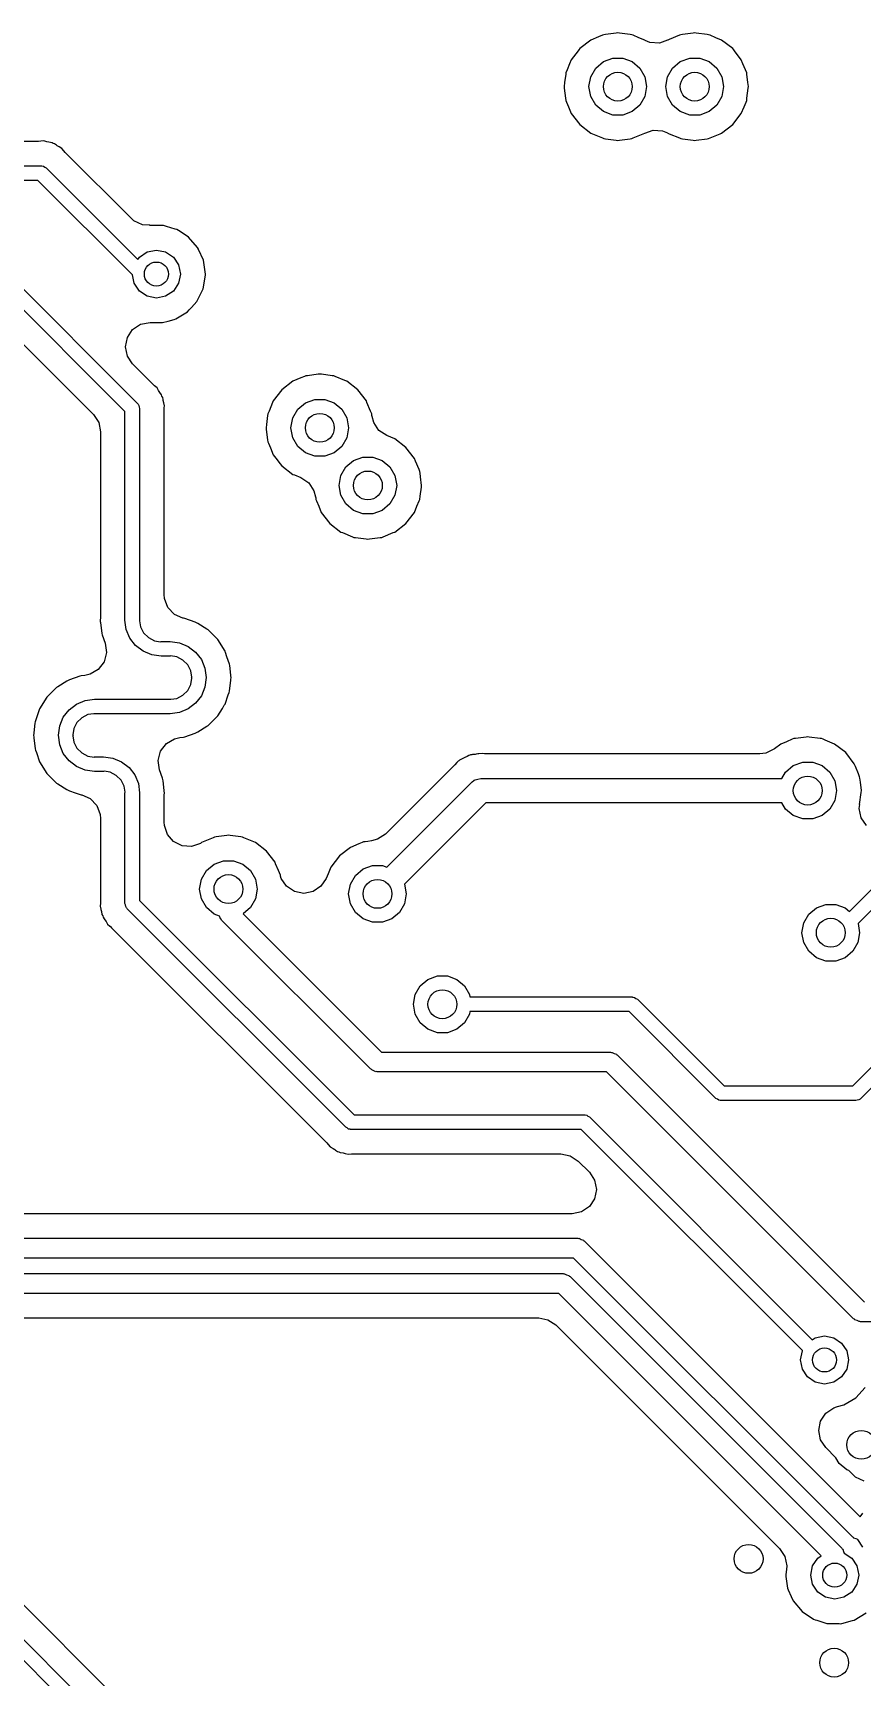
# Model space of a CAD drawing. Extents: x 0.99 to 4.24, y -7.27 to -4.02.
# Drawn here: x 2.835 to 3.175, y -5.266 to -4.592 of the extents above; entities that cross this region are included whole.
import ezdxf

# ---------------------------------------------------------------- set-up
doc = ezdxf.new("R2010")
doc.units = 0
doc.header["$MEASUREMENT"] = 0
doc.layers.add('BLACK', color=7, linetype='CONTINUOUS')

msp = doc.modelspace()

# ---------------------------------------------------------------- linework, layer by layer
at = {"layer": 'BLACK', "linetype": 'CONTINUOUS'}
for p, q in [((3.06694, -4.5938), (3.06379, -4.5951)), ((3.0685, -4.59315), (3.06694, -4.5938)), ((3.0691, -4.5929), (3.0685, -4.59315)), ((3.0685, -4.59315), (3.0685, -4.59315)), ((3.06975, -4.59282), (3.0691, -4.5929)), ((3.07416, -4.59224), (3.06975, -4.59282)), ((3.06975, -4.59282), (3.06975, -4.59282)), ((3.0748, -4.59215), (3.07416, -4.59224)), ((3.07545, -4.59224), (3.0748, -4.59215)), ((3.07986, -4.59282), (3.07545, -4.59224)), ((3.0805, -4.5929), (3.07986, -4.59282)), ((3.07986, -4.59282), (3.07986, -4.59282)), ((3.08111, -4.59315), (3.0805, -4.5929)), ((3.08342, -4.59411), (3.08111, -4.59315)), ((3.08111, -4.59315), (3.08111, -4.59315)), ((3.1, -4.59315), (3.09589, -4.59485)), ((3.1006, -4.5929), (3.1, -4.59315)), ((3.1, -4.59315), (3.1, -4.59315)), ((3.10125, -4.59282), (3.1006, -4.5929)), ((3.10565, -4.59224), (3.10125, -4.59282)), ((3.10125, -4.59282), (3.10125, -4.59282)), ((3.1063, -4.59215), (3.10565, -4.59224)), ((3.10695, -4.59224), (3.1063, -4.59215)), ((3.11135, -4.59282), (3.10695, -4.59224)), ((3.112, -4.5929), (3.11135, -4.59282)), ((3.11135, -4.59282), (3.11135, -4.59282)), ((3.1126, -4.59315), (3.112, -4.5929)), ((3.11492, -4.59411), (3.1126, -4.59315)), ((3.1126, -4.59315), (3.1126, -4.59315)), ((3.05855, -4.59949), (3.05573, -4.60316)), ((3.05884, -4.59912), (3.05855, -4.59949)), ((3.05923, -4.5986), (3.05884, -4.59912)), ((3.06379, -4.5951), (3.05923, -4.5986)), ((3.08581, -4.5951), (3.08342, -4.59411)), ((3.08598, -4.59523), (3.08581, -4.5951)), ((3.08797, -4.59606), (3.08598, -4.59523)), ((3.09185, -4.59631), (3.08797, -4.59606)), ((3.09519, -4.59518), (3.09185, -4.59631)), ((3.09529, -4.5951), (3.09519, -4.59518)), ((3.09589, -4.59485), (3.09529, -4.5951)), ((3.11731, -4.5951), (3.11492, -4.59411)), ((3.12187, -4.5986), (3.11731, -4.5951)), ((3.12227, -4.59912), (3.12187, -4.5986)), ((3.12255, -4.59949), (3.12227, -4.59912)), ((3.12537, -4.60316), (3.12255, -4.59949)), ((3.05403, -4.60727), (3.05353, -4.60847)), ((3.05506, -4.6048), (3.05403, -4.60727)), ((3.05573, -4.60316), (3.05506, -4.6048)), ((3.0637, -4.61013), (3.06576, -4.60658)), ((3.06576, -4.60658), (3.0689, -4.60394)), ((3.0689, -4.60394), (3.07275, -4.60254)), ((3.07275, -4.60254), (3.07685, -4.60254)), ((3.07685, -4.60254), (3.08071, -4.60394)), ((3.08071, -4.60394), (3.08385, -4.60658)), ((3.08385, -4.60658), (3.0859, -4.61013)), ((3.0952, -4.61013), (3.09725, -4.60658)), ((3.09725, -4.60658), (3.10039, -4.60394)), ((3.10039, -4.60394), (3.10425, -4.60254)), ((3.10425, -4.60254), (3.10835, -4.60254)), ((3.10835, -4.60254), (3.1122, -4.60394)), ((3.1122, -4.60394), (3.11535, -4.60658)), ((3.11535, -4.60658), (3.1174, -4.61013)), ((3.12605, -4.6048), (3.12537, -4.60316)), ((3.12707, -4.60727), (3.12605, -4.6048)), ((3.12757, -4.60847), (3.12707, -4.60727)), ((3.05301, -4.61244), (3.05278, -4.61417)), ((3.05345, -4.60912), (3.05301, -4.61244)), ((3.05353, -4.60847), (3.05345, -4.60912)), ((3.05345, -4.60912), (3.05345, -4.60912)), ((3.06299, -4.61417), (3.0637, -4.61013)), ((3.0859, -4.61013), (3.08661, -4.61417)), ((3.09449, -4.61417), (3.0952, -4.61013)), ((3.1174, -4.61013), (3.11811, -4.61417)), ((3.12765, -4.60912), (3.12757, -4.60847)), ((3.12809, -4.61244), (3.12765, -4.60912)), ((3.12765, -4.60912), (3.12765, -4.60912)), ((3.12832, -4.61417), (3.12809, -4.61244)), ((3.05278, -4.61417), (3.05287, -4.61482)), ((3.05287, -4.61482), (3.05341, -4.61891)), ((3.05341, -4.61891), (3.05353, -4.61987)), ((3.05353, -4.61987), (3.05378, -4.62048)), ((3.05378, -4.62048), (3.05378, -4.62048)), ((3.05378, -4.62048), (3.0546, -4.62245)), ((3.0637, -4.61821), (3.06299, -4.61417)), ((3.06576, -4.62177), (3.0637, -4.61821)), ((3.0859, -4.61821), (3.08385, -4.62177)), ((3.08661, -4.61417), (3.0859, -4.61821)), ((3.0952, -4.61821), (3.09449, -4.61417)), ((3.09725, -4.62177), (3.0952, -4.61821)), ((3.1174, -4.61821), (3.11535, -4.62177)), ((3.11811, -4.61417), (3.1174, -4.61821)), ((3.1265, -4.62245), (3.12732, -4.62048)), ((3.12732, -4.62048), (3.12757, -4.61987)), ((3.12732, -4.62048), (3.12732, -4.62048)), ((3.12757, -4.61987), (3.12769, -4.61891)), ((3.12769, -4.61891), (3.12823, -4.61482)), ((3.12823, -4.61482), (3.12832, -4.61417)), ((3.0546, -4.62245), (3.05573, -4.62518)), ((3.05573, -4.62518), (3.05923, -4.62974)), ((3.0689, -4.6244), (3.06576, -4.62177)), ((3.07275, -4.6258), (3.0689, -4.6244)), ((3.07685, -4.6258), (3.07275, -4.6258)), ((3.08071, -4.6244), (3.07685, -4.6258)), ((3.08385, -4.62177), (3.08071, -4.6244)), ((3.10039, -4.6244), (3.09725, -4.62177)), ((3.10425, -4.6258), (3.10039, -4.6244)), ((3.10835, -4.6258), (3.10425, -4.6258)), ((3.1122, -4.6244), (3.10835, -4.6258)), ((3.11535, -4.62177), (3.1122, -4.6244)), ((3.12187, -4.62974), (3.12537, -4.62518)), ((3.12537, -4.62518), (3.1265, -4.62245)), ((3.05923, -4.62974), (3.06379, -4.63324)), ((3.06379, -4.63324), (3.0644, -4.63349)), ((3.0644, -4.63349), (3.0685, -4.63519)), ((3.08111, -4.63519), (3.08521, -4.63349)), ((3.08521, -4.63349), (3.08581, -4.63324)), ((3.08581, -4.63324), (3.08591, -4.63317)), ((3.08591, -4.63317), (3.08925, -4.63203)), ((3.08925, -4.63203), (3.09313, -4.63229)), ((3.09313, -4.63229), (3.09512, -4.63311)), ((3.09512, -4.63311), (3.09529, -4.63324)), ((3.09529, -4.63324), (3.09589, -4.63349)), ((3.09589, -4.63349), (3.1, -4.63519)), ((3.1126, -4.63519), (3.11671, -4.63349)), ((3.11671, -4.63349), (3.11731, -4.63324)), ((3.11731, -4.63324), (3.12187, -4.62974)), ((2.83758, -4.63659), (2.71424, -4.63659)), ((2.83845, -4.63655), (2.83758, -4.63659)), ((2.83973, -4.63644), (2.83845, -4.63655)), ((2.84098, -4.63677), (2.83973, -4.63644)), ((2.84183, -4.63696), (2.84098, -4.63677)), ((2.8431, -4.63718), (2.84183, -4.63696)), ((2.84361, -4.63747), (2.8431, -4.63718)), ((2.84417, -4.63762), (2.84361, -4.63747)), ((2.84488, -4.63812), (2.84417, -4.63762)), ((2.84523, -4.63837), (2.84488, -4.63812)), ((2.84488, -4.63812), (2.84488, -4.63812)), ((2.84596, -4.63883), (2.84523, -4.63837)), ((2.84708, -4.63948), (2.84596, -4.63883)), ((2.84791, -4.64047), (2.84708, -4.63948)), ((2.8485, -4.64111), (2.84791, -4.64047)), ((3.0685, -4.63519), (3.0685, -4.63519)), ((3.0685, -4.63519), (3.0691, -4.63544)), ((3.0691, -4.63544), (3.06975, -4.63553)), ((3.06975, -4.63553), (3.06975, -4.63553)), ((3.06975, -4.63553), (3.07416, -4.63611)), ((3.07416, -4.63611), (3.0748, -4.63619)), ((3.0748, -4.63619), (3.07545, -4.63611)), ((3.07545, -4.63611), (3.07986, -4.63553)), ((3.07986, -4.63553), (3.0805, -4.63544)), ((3.07986, -4.63553), (3.07986, -4.63553)), ((3.0805, -4.63544), (3.08111, -4.63519)), ((3.08111, -4.63519), (3.08111, -4.63519)), ((3.1, -4.63519), (3.1, -4.63519)), ((3.1, -4.63519), (3.1006, -4.63544)), ((3.1006, -4.63544), (3.10125, -4.63553)), ((3.10125, -4.63553), (3.10125, -4.63553)), ((3.10125, -4.63553), (3.10565, -4.63611)), ((3.10565, -4.63611), (3.1063, -4.63619)), ((3.1063, -4.63619), (3.10695, -4.63611)), ((3.10695, -4.63611), (3.11135, -4.63553)), ((3.11135, -4.63553), (3.112, -4.63544)), ((3.11135, -4.63553), (3.11135, -4.63553)), ((3.112, -4.63544), (3.1126, -4.63519)), ((3.1126, -4.63519), (3.1126, -4.63519)), ((2.70597, -4.64661), (2.83858, -4.64661)), ((2.83858, -4.64661), (2.83877, -4.64664)), ((2.83877, -4.64664), (2.83884, -4.64662)), ((2.83884, -4.64662), (2.83896, -4.64667)), ((2.83896, -4.64667), (2.83961, -4.64679)), ((2.83961, -4.64679), (2.84011, -4.64721)), ((2.84011, -4.64721), (2.8407, -4.64748)), ((2.8407, -4.64748), (2.8782, -4.68498)), ((2.87561, -4.66822), (2.8485, -4.64111)), ((2.83734, -4.65261), (2.70472, -4.65261)), ((2.87606, -4.69133), (2.83734, -4.65261)), ((2.87663, -4.66911), (2.87561, -4.66822)), ((2.88012, -4.67081), (2.87663, -4.66911)), ((2.8831, -4.67099), (2.88012, -4.67081)), ((2.8831, -4.67106), (2.8831, -4.67099)), ((2.88879, -4.6711), (2.8831, -4.67106)), ((2.89003, -4.67147), (2.88879, -4.6711)), ((2.89356, -4.67253), (2.89003, -4.67147)), ((2.89424, -4.67273), (2.89356, -4.67253)), ((2.89356, -4.67253), (2.89356, -4.67253)), ((2.89484, -4.67311), (2.89424, -4.67273)), ((2.89842, -4.67544), (2.89484, -4.67311)), ((2.88206, -4.68185), (2.88583, -4.6811)), ((2.88583, -4.6811), (2.88959, -4.68185)), ((2.89902, -4.67582), (2.89842, -4.67544)), ((2.89842, -4.67544), (2.89842, -4.67544)), ((2.90273, -4.68013), (2.89902, -4.67582)), ((2.90303, -4.68078), (2.90273, -4.68013)), ((2.90308, -4.6809), (2.90303, -4.68078)), ((2.90303, -4.68078), (2.90303, -4.68078)), ((2.90509, -4.68531), (2.90308, -4.6809)), ((2.8782, -4.68498), (2.87887, -4.68399)), ((2.87887, -4.68399), (2.88206, -4.68185)), ((2.88959, -4.68185), (2.89279, -4.68399)), ((2.89279, -4.68399), (2.89492, -4.68718)), ((2.89492, -4.68718), (2.89567, -4.69094)), ((2.90589, -4.69094), (2.90509, -4.68531)), ((2.82496, -4.69079), (2.87811, -4.74394)), ((2.87673, -4.69471), (2.87606, -4.69133)), ((2.87887, -4.6979), (2.87673, -4.69471)), ((2.89492, -4.69471), (2.89279, -4.6979)), ((2.89567, -4.69094), (2.89492, -4.69471)), ((2.90494, -4.69705), (2.90589, -4.69144)), ((2.90589, -4.69144), (2.90589, -4.69094)), ((2.87298, -4.74731), (2.82159, -4.69591)), ((2.88206, -4.70004), (2.87887, -4.6979)), ((2.88583, -4.70079), (2.88206, -4.70004)), ((2.88959, -4.70004), (2.88583, -4.70079)), ((2.89279, -4.6979), (2.88959, -4.70004)), ((2.90246, -4.70217), (2.90494, -4.69705)), ((2.8938, -4.70936), (2.89864, -4.70638)), ((2.89864, -4.70638), (2.89932, -4.70564)), ((2.89932, -4.70564), (2.90023, -4.70463)), ((2.90023, -4.70463), (2.90246, -4.70217)), ((2.82036, -4.70885), (2.86005, -4.74854)), ((2.87394, -4.71691), (2.8761, -4.71368)), ((2.8761, -4.71368), (2.87933, -4.71152)), ((2.87933, -4.71152), (2.88333, -4.71077)), ((2.88333, -4.71077), (2.88546, -4.71081)), ((2.88546, -4.71081), (2.8876, -4.71084)), ((2.8876, -4.71084), (2.8876, -4.71084)), ((2.8876, -4.71084), (2.88831, -4.71086)), ((2.88831, -4.71086), (2.89061, -4.71023)), ((2.89061, -4.71023), (2.89311, -4.70955)), ((2.89311, -4.70955), (2.8938, -4.70936)), ((2.89311, -4.70955), (2.89311, -4.70955)), ((2.87318, -4.72073), (2.87394, -4.71691)), ((2.87394, -4.72454), (2.87318, -4.72073)), ((2.8761, -4.72777), (2.87394, -4.72454)), ((2.88448, -4.73615), (2.8761, -4.72777)), ((2.94175, -4.73487), (2.93719, -4.73837)), ((2.94497, -4.73353), (2.94175, -4.73487)), ((2.94645, -4.73292), (2.94497, -4.73353)), ((2.94706, -4.73267), (2.94645, -4.73292)), ((2.94645, -4.73292), (2.94645, -4.73292)), ((2.9477, -4.73258), (2.94706, -4.73267)), ((2.95211, -4.732), (2.9477, -4.73258)), ((2.9477, -4.73258), (2.9477, -4.73258)), ((2.95276, -4.73192), (2.95211, -4.732)), ((2.9534, -4.732), (2.95276, -4.73192)), ((2.95781, -4.73258), (2.9534, -4.732)), ((2.95845, -4.73267), (2.95781, -4.73258)), ((2.95781, -4.73258), (2.95781, -4.73258)), ((2.95906, -4.73292), (2.95845, -4.73267)), ((2.96304, -4.73457), (2.95906, -4.73292)), ((2.95906, -4.73292), (2.95906, -4.73292)), ((2.96377, -4.73487), (2.96304, -4.73457)), ((2.96833, -4.73837), (2.96377, -4.73487)), ((2.88512, -4.73673), (2.88448, -4.73615)), ((2.88611, -4.73757), (2.88512, -4.73673)), ((2.88655, -4.73832), (2.88611, -4.73757)), ((2.88676, -4.73868), (2.88655, -4.73832)), ((2.88655, -4.73832), (2.88655, -4.73832)), ((2.88722, -4.73942), (2.88676, -4.73868)), ((2.88797, -4.74048), (2.88722, -4.73942)), ((2.88812, -4.74104), (2.88797, -4.74048)), ((2.88841, -4.74154), (2.88812, -4.74104)), ((2.88856, -4.7424), (2.88841, -4.74154)), ((2.93719, -4.73837), (2.93369, -4.74293)), ((2.97182, -4.74293), (2.96833, -4.73837)), ((2.86005, -4.74854), (2.86221, -4.75177)), ((2.87298, -4.83268), (2.87298, -4.74731)), ((2.87811, -4.74394), (2.87821, -4.74409)), ((2.87821, -4.74409), (2.87828, -4.74413)), ((2.87828, -4.74413), (2.87833, -4.74426)), ((2.87833, -4.74426), (2.8787, -4.7448)), ((2.8787, -4.7448), (2.87876, -4.74545)), ((2.87876, -4.74545), (2.87898, -4.74606)), ((2.87898, -4.74606), (2.87898, -4.83268)), ((2.88863, -4.74281), (2.88856, -4.7424)), ((2.88856, -4.7424), (2.88856, -4.7424)), ((2.88882, -4.74366), (2.88863, -4.74281)), ((2.88915, -4.74491), (2.88882, -4.74366)), ((2.889, -4.74707), (2.88904, -4.7462)), ((2.889, -4.82224), (2.889, -4.74707)), ((2.88904, -4.7462), (2.88908, -4.74578)), ((2.88908, -4.74578), (2.88915, -4.74491)), ((2.93149, -4.74824), (2.9314, -4.74889)), ((2.93197, -4.74707), (2.93149, -4.74824)), ((2.93344, -4.74353), (2.93197, -4.74707)), ((2.93369, -4.74293), (2.93344, -4.74353)), ((2.94166, -4.7499), (2.94371, -4.74635)), ((2.94371, -4.74635), (2.94685, -4.74371)), ((2.94685, -4.74371), (2.9507, -4.74231)), ((2.9507, -4.74231), (2.95481, -4.74231)), ((2.95481, -4.74231), (2.95866, -4.74371)), ((2.95866, -4.74371), (2.9618, -4.74635)), ((2.9618, -4.74635), (2.96385, -4.7499)), ((2.97207, -4.74353), (2.97182, -4.74293)), ((2.97354, -4.74707), (2.97207, -4.74353)), ((2.97402, -4.74824), (2.97354, -4.74707)), ((2.97411, -4.74889), (2.97402, -4.74824)), ((2.86221, -4.75177), (2.86296, -4.75558)), ((2.86296, -4.75558), (2.86296, -4.83067)), ((2.93091, -4.75259), (2.93074, -4.75394)), ((2.93074, -4.75394), (2.93082, -4.75458)), ((2.93082, -4.75458), (2.93138, -4.75886)), ((2.9314, -4.74889), (2.93091, -4.75259)), ((2.9314, -4.74889), (2.9314, -4.74889)), ((2.94094, -4.75394), (2.94166, -4.7499)), ((2.94166, -4.75798), (2.94094, -4.75394)), ((2.96385, -4.7499), (2.96457, -4.75394)), ((2.96457, -4.75394), (2.96385, -4.75798)), ((2.97416, -4.74925), (2.97411, -4.74889)), ((2.97411, -4.74889), (2.97411, -4.74889)), ((2.97483, -4.75176), (2.97416, -4.74925)), ((2.97699, -4.75499), (2.97483, -4.75176)), ((2.98022, -4.75715), (2.97699, -4.75499)), ((2.93138, -4.75886), (2.93149, -4.75964)), ((2.93149, -4.75964), (2.93174, -4.76024)), ((2.93174, -4.76024), (2.93174, -4.76024)), ((2.93174, -4.76024), (2.93251, -4.7621)), ((2.93251, -4.7621), (2.93369, -4.76495)), ((2.94371, -4.76153), (2.94166, -4.75798)), ((2.94685, -4.76417), (2.94371, -4.76153)), ((2.9618, -4.76153), (2.95866, -4.76417)), ((2.96385, -4.75798), (2.9618, -4.76153)), ((2.98345, -4.75849), (2.98022, -4.75715)), ((2.98801, -4.76199), (2.98345, -4.75849)), ((2.99151, -4.76655), (2.98801, -4.76199)), ((3.16969, -4.95205), (3.36314, -4.7586)), ((3.36826, -4.76196), (3.17317, -4.95706)), ((2.93369, -4.76495), (2.93528, -4.76702)), ((2.93528, -4.76702), (2.93643, -4.76852)), ((2.93643, -4.76852), (2.93719, -4.76951)), ((2.9507, -4.76557), (2.94685, -4.76417)), ((2.95481, -4.76557), (2.9507, -4.76557)), ((2.95866, -4.76417), (2.95481, -4.76557)), ((2.96339, -4.76997), (2.96654, -4.76733)), ((2.96654, -4.76733), (2.97039, -4.76593)), ((2.97039, -4.76593), (2.97449, -4.76593)), ((2.97449, -4.76593), (2.97835, -4.76733)), ((2.97835, -4.76733), (2.98149, -4.76997)), ((2.99192, -4.76754), (2.99151, -4.76655)), ((2.99339, -4.77108), (2.99192, -4.76754)), ((2.93719, -4.76951), (2.94175, -4.77301)), ((2.94175, -4.77301), (2.94235, -4.77326)), ((2.94235, -4.77326), (2.94498, -4.77434)), ((2.94498, -4.77434), (2.94821, -4.7765)), ((2.96063, -4.77756), (2.96134, -4.77352)), ((2.96134, -4.77352), (2.96339, -4.76997)), ((2.98149, -4.76997), (2.98354, -4.77352)), ((2.98354, -4.77352), (2.98425, -4.77756)), ((2.99371, -4.77186), (2.99339, -4.77108)), ((2.99379, -4.77251), (2.99371, -4.77186)), ((2.994, -4.77405), (2.99379, -4.77251)), ((2.99379, -4.77251), (2.99379, -4.77251)), ((2.99446, -4.77756), (2.994, -4.77405)), ((2.94821, -4.7765), (2.95037, -4.77973)), ((2.95037, -4.77973), (2.95104, -4.78225)), ((2.95104, -4.78225), (2.95109, -4.78261)), ((2.96134, -4.7816), (2.96063, -4.77756)), ((2.96339, -4.78515), (2.96134, -4.7816)), ((2.98354, -4.7816), (2.98149, -4.78515)), ((2.98425, -4.77756), (2.98354, -4.7816)), ((2.99371, -4.78326), (2.99389, -4.7819)), ((2.99389, -4.7819), (2.99437, -4.77821)), ((2.99437, -4.77821), (2.99446, -4.77756)), ((2.95109, -4.78261), (2.95117, -4.78326)), ((2.95117, -4.78326), (2.95142, -4.78386)), ((2.95142, -4.78386), (2.95142, -4.78386)), ((2.95142, -4.78386), (2.95234, -4.78607)), ((2.95234, -4.78607), (2.95337, -4.78857)), ((2.95337, -4.78857), (2.95687, -4.79313)), ((2.96654, -4.78779), (2.96339, -4.78515)), ((2.97039, -4.78919), (2.96654, -4.78779)), ((2.97449, -4.78919), (2.97039, -4.78919)), ((2.97835, -4.78779), (2.97449, -4.78919)), ((2.98149, -4.78515), (2.97835, -4.78779)), ((2.98801, -4.79313), (2.99151, -4.78857)), ((2.99151, -4.78857), (2.99255, -4.78607)), ((2.99255, -4.78607), (2.99346, -4.78386)), ((2.99346, -4.78386), (2.99371, -4.78326)), ((2.99346, -4.78386), (2.99346, -4.78386)), ((2.95687, -4.79313), (2.96143, -4.79663)), ((2.98345, -4.79663), (2.98801, -4.79313)), ((2.96143, -4.79663), (2.96203, -4.79688)), ((2.96203, -4.79688), (2.96614, -4.79858)), ((2.96614, -4.79858), (2.96614, -4.79858)), ((2.96614, -4.79858), (2.96674, -4.79883)), ((2.96674, -4.79883), (2.96739, -4.79891)), ((2.96739, -4.79891), (2.96739, -4.79891)), ((2.96739, -4.79891), (2.97179, -4.79949)), ((2.97179, -4.79949), (2.97244, -4.79958)), ((2.97244, -4.79958), (2.97309, -4.79949)), ((2.97309, -4.79949), (2.97749, -4.79891)), ((2.97749, -4.79891), (2.97814, -4.79883)), ((2.97749, -4.79891), (2.97749, -4.79891)), ((2.97814, -4.79883), (2.97874, -4.79858)), ((2.97874, -4.79858), (2.98285, -4.79688)), ((2.97874, -4.79858), (2.97874, -4.79858)), ((2.98285, -4.79688), (2.98345, -4.79663)), ((2.88914, -4.8239), (2.889, -4.82224)), ((2.89053, -4.82753), (2.88914, -4.8239)), ((2.8932, -4.83036), (2.89053, -4.82753)), ((2.86292, -4.83182), (2.86276, -4.83268)), ((2.86276, -4.83268), (2.86288, -4.83336)), ((2.86288, -4.83336), (2.86292, -4.83363)), ((2.86296, -4.83067), (2.86292, -4.83123)), ((2.86292, -4.83123), (2.86292, -4.83182)), ((2.86292, -4.83363), (2.86292, -4.83364)), ((2.86292, -4.83364), (2.86292, -4.83367)), ((2.86292, -4.83367), (2.86343, -4.83824)), ((2.87349, -4.83651), (2.87298, -4.83268)), ((2.87898, -4.83268), (2.87893, -4.83301)), ((2.87893, -4.83301), (2.87931, -4.83543)), ((2.87931, -4.83543), (2.88058, -4.83792)), ((2.89664, -4.8319), (2.8932, -4.83036)), ((2.897, -4.83194), (2.89664, -4.8319)), ((2.89752, -4.83212), (2.897, -4.83194)), ((2.90175, -4.8336), (2.89752, -4.83212)), ((2.89752, -4.83212), (2.89752, -4.83212)), ((2.90228, -4.83379), (2.90175, -4.8336)), ((2.90175, -4.8336), (2.90175, -4.8336)), ((2.90275, -4.83408), (2.90228, -4.83379)), ((2.90654, -4.83647), (2.90275, -4.83408)), ((2.90275, -4.83408), (2.90275, -4.83408)), ((2.86343, -4.83824), (2.86362, -4.83877)), ((2.86362, -4.83877), (2.86362, -4.83877)), ((2.86362, -4.83877), (2.86482, -4.8422)), ((2.86482, -4.8422), (2.86536, -4.84605)), ((2.87497, -4.84008), (2.87349, -4.83651)), ((2.87732, -4.84315), (2.87497, -4.84008)), ((2.88039, -4.8455), (2.87732, -4.84315)), ((2.88058, -4.83792), (2.88255, -4.83989)), ((2.88255, -4.83989), (2.88504, -4.84116)), ((2.88504, -4.84116), (2.88757, -4.84156)), ((2.88757, -4.84156), (2.8878, -4.84149)), ((2.8878, -4.84149), (2.89143, -4.84149)), ((2.89143, -4.84149), (2.89143, -4.84149)), ((2.89143, -4.84149), (2.89143, -4.84149)), ((2.89143, -4.84149), (2.89527, -4.84199)), ((2.89527, -4.84199), (2.89884, -4.84347)), ((2.90701, -4.83676), (2.90654, -4.83647)), ((2.90654, -4.83647), (2.90654, -4.83647)), ((2.90741, -4.83716), (2.90701, -4.83676)), ((2.90795, -4.8377), (2.90741, -4.83716)), ((2.91097, -4.84072), (2.90795, -4.8377)), ((2.91395, -4.84546), (2.91097, -4.84072)), ((2.86439, -4.84981), (2.86205, -4.85291)), ((2.86536, -4.84605), (2.86439, -4.84981)), ((2.88396, -4.84698), (2.88039, -4.8455)), ((2.8878, -4.84749), (2.88396, -4.84698)), ((2.89143, -4.84749), (2.8878, -4.84749)), ((2.89144, -4.84749), (2.89143, -4.84749)), ((2.89166, -4.84741), (2.89144, -4.84749)), ((2.89419, -4.84782), (2.89166, -4.84741)), ((2.89668, -4.84908), (2.89419, -4.84782)), ((2.89865, -4.85106), (2.89668, -4.84908)), ((2.89884, -4.84347), (2.90191, -4.84583)), ((2.90191, -4.84583), (2.90426, -4.84889)), ((2.90426, -4.84889), (2.90574, -4.85247)), ((2.91413, -4.84599), (2.91395, -4.84546)), ((2.91474, -4.84772), (2.91413, -4.84599)), ((2.91413, -4.84599), (2.91413, -4.84599)), ((2.91579, -4.85074), (2.91474, -4.84772)), ((2.85445, -4.85575), (2.85022, -4.85722)), ((2.85497, -4.85556), (2.85445, -4.85575)), ((2.85445, -4.85575), (2.85445, -4.85575)), ((2.85653, -4.85538), (2.85497, -4.85556)), ((2.85871, -4.85489), (2.85653, -4.85538)), ((2.86205, -4.85291), (2.85871, -4.85489)), ((2.89992, -4.85354), (2.89865, -4.85106)), ((2.90032, -4.85607), (2.89992, -4.85354)), ((2.89992, -4.85906), (2.90032, -4.85653)), ((2.90025, -4.8563), (2.90032, -4.85607)), ((2.90032, -4.85653), (2.90025, -4.8563)), ((2.90574, -4.85247), (2.90624, -4.85629)), ((2.90625, -4.8563), (2.90574, -4.86013)), ((2.90624, -4.85629), (2.90625, -4.8563)), ((2.91586, -4.85129), (2.91579, -4.85074)), ((2.91586, -4.8513), (2.91586, -4.85129)), ((2.91631, -4.85528), (2.91586, -4.8513)), ((2.91631, -4.85534), (2.91631, -4.85528)), ((2.91631, -4.85536), (2.91631, -4.85534)), ((2.91634, -4.85559), (2.91631, -4.85536)), ((2.91647, -4.8563), (2.91634, -4.85559)), ((2.91634, -4.85699), (2.91647, -4.8563)), ((2.84348, -4.86186), (2.841, -4.86434)), ((2.84456, -4.86078), (2.84348, -4.86186)), ((2.84495, -4.86039), (2.84456, -4.86078)), ((2.84543, -4.86009), (2.84495, -4.86039)), ((2.84922, -4.85771), (2.84543, -4.86009)), ((2.84543, -4.86009), (2.84543, -4.86009)), ((2.84969, -4.85741), (2.84922, -4.85771)), ((2.84922, -4.85771), (2.84922, -4.85771)), ((2.85022, -4.85722), (2.84969, -4.85741)), ((2.85022, -4.85722), (2.85022, -4.85722)), ((2.89668, -4.86352), (2.89865, -4.86154)), ((2.89865, -4.86154), (2.89992, -4.85906)), ((2.90574, -4.86013), (2.90426, -4.8637)), ((2.91395, -4.86714), (2.91529, -4.86331)), ((2.91529, -4.86331), (2.91561, -4.86239)), ((2.91561, -4.86239), (2.9158, -4.86186)), ((2.91561, -4.86239), (2.91561, -4.86239)), ((2.9158, -4.86186), (2.91631, -4.85729)), ((2.91631, -4.85725), (2.91634, -4.85699)), ((2.91631, -4.85726), (2.91631, -4.85725)), ((2.91631, -4.85729), (2.91631, -4.85726)), ((2.83802, -4.86908), (2.83617, -4.87436)), ((2.841, -4.86434), (2.83802, -4.86908)), ((2.84771, -4.87252), (2.85006, -4.86945)), ((2.85006, -4.86945), (2.85313, -4.8671)), ((2.85313, -4.8671), (2.8567, -4.86562)), ((2.8567, -4.86562), (2.86053, -4.86511)), ((2.86053, -4.86511), (2.86053, -4.86511)), ((2.86053, -4.86511), (2.86053, -4.86511)), ((2.86053, -4.86511), (2.89143, -4.86511)), ((2.89143, -4.86511), (2.89177, -4.86517)), ((2.89177, -4.86517), (2.89419, -4.86478)), ((2.89419, -4.86478), (2.89668, -4.86352)), ((2.89884, -4.86913), (2.89527, -4.87061)), ((2.90191, -4.86677), (2.89884, -4.86913)), ((2.90426, -4.8637), (2.90191, -4.86677)), ((2.91097, -4.87188), (2.91286, -4.86887)), ((2.91286, -4.86887), (2.91365, -4.86761)), ((2.91365, -4.86761), (2.91395, -4.86714)), ((2.91365, -4.86761), (2.91365, -4.86761)), ((2.83611, -4.87492), (2.83566, -4.87891)), ((2.83617, -4.87436), (2.83611, -4.87492)), ((2.83611, -4.87492), (2.83611, -4.87492)), ((2.84573, -4.87991), (2.84623, -4.87609)), ((2.84623, -4.87609), (2.84771, -4.87252)), ((2.85332, -4.87468), (2.85205, -4.87716)), ((2.85529, -4.8727), (2.85332, -4.87468)), ((2.85778, -4.87144), (2.85529, -4.8727)), ((2.86021, -4.87105), (2.85778, -4.87144)), ((2.86053, -4.87111), (2.86021, -4.87105)), ((2.89143, -4.87111), (2.86053, -4.87111)), ((2.89527, -4.87061), (2.89143, -4.87111)), ((2.89143, -4.87111), (2.89143, -4.87111)), ((2.89143, -4.87111), (2.89143, -4.87111)), ((2.89143, -4.87111), (2.89143, -4.87111)), ((2.90275, -4.87852), (2.90654, -4.87613)), ((2.90654, -4.87613), (2.90701, -4.87584)), ((2.90654, -4.87613), (2.90654, -4.87613)), ((2.90701, -4.87584), (2.91097, -4.87188)), ((2.83563, -4.87921), (2.8355, -4.87992)), ((2.8355, -4.87992), (2.83562, -4.88061)), ((2.83562, -4.88061), (2.83565, -4.88088)), ((2.83565, -4.87898), (2.83563, -4.87921)), ((2.83566, -4.87891), (2.83565, -4.87896)), ((2.83565, -4.87896), (2.83565, -4.87898)), ((2.83565, -4.88088), (2.83565, -4.88088)), ((2.83565, -4.88088), (2.83566, -4.88092)), ((2.83566, -4.88092), (2.83617, -4.88548)), ((2.84572, -4.87992), (2.84573, -4.87991)), ((2.84623, -4.88375), (2.84572, -4.87992)), ((2.85205, -4.87716), (2.85165, -4.8797)), ((2.85165, -4.8797), (2.85172, -4.87992)), ((2.85172, -4.87992), (2.85165, -4.88015)), ((2.85165, -4.88015), (2.85205, -4.88268)), ((2.85205, -4.88268), (2.85332, -4.88517)), ((2.88758, -4.88641), (2.88991, -4.88331)), ((2.88991, -4.88331), (2.89326, -4.88133)), ((2.89326, -4.88133), (2.89543, -4.88084)), ((2.89543, -4.88084), (2.897, -4.88066)), ((2.897, -4.88066), (2.89752, -4.88048)), ((2.89752, -4.88048), (2.90175, -4.879)), ((2.89752, -4.88048), (2.89752, -4.88048)), ((2.90175, -4.879), (2.90228, -4.87881)), ((2.90175, -4.879), (2.90175, -4.879)), ((2.90228, -4.87881), (2.90275, -4.87852)), ((2.90275, -4.87852), (2.90275, -4.87852)), ((3.14155, -4.88349), (3.13895, -4.88548)), ((3.14385, -4.88254), (3.14155, -4.88349)), ((3.14626, -4.88154), (3.14385, -4.88254)), ((3.14686, -4.88129), (3.14626, -4.88154)), ((3.14626, -4.88154), (3.14626, -4.88154)), ((3.14751, -4.88121), (3.14686, -4.88129)), ((3.15191, -4.88063), (3.14751, -4.8812)), ((3.14751, -4.8812), (3.14751, -4.88121)), ((3.15256, -4.88054), (3.15191, -4.88063)), ((3.15321, -4.88063), (3.15256, -4.88054)), ((3.15761, -4.88121), (3.15321, -4.88063)), ((3.15826, -4.88129), (3.15761, -4.88121)), ((3.15761, -4.88121), (3.15761, -4.88121)), ((3.15886, -4.88154), (3.15826, -4.88129)), ((3.15971, -4.88189), (3.15886, -4.88154)), ((3.15886, -4.88154), (3.15886, -4.88154)), ((3.16357, -4.88349), (3.15971, -4.88189)), ((3.16813, -4.88699), (3.16357, -4.88349)), ((2.83617, -4.88548), (2.83636, -4.88601)), ((2.83636, -4.88601), (2.83636, -4.88601)), ((2.83636, -4.88601), (2.8367, -4.88699)), ((2.8367, -4.88699), (2.83802, -4.89076)), ((2.84771, -4.88733), (2.84623, -4.88375)), ((2.85006, -4.89039), (2.84771, -4.88733)), ((2.85332, -4.88517), (2.85529, -4.88714)), ((2.85529, -4.88714), (2.85778, -4.88841)), ((2.85778, -4.88841), (2.8603, -4.88881)), ((2.8603, -4.88881), (2.86053, -4.88873)), ((2.86053, -4.88873), (2.86053, -4.88873)), ((2.86053, -4.88873), (2.86417, -4.88873)), ((2.86417, -4.88873), (2.86801, -4.88924)), ((2.86801, -4.88924), (2.87158, -4.89072)), ((2.88661, -4.89018), (2.88758, -4.88641)), ((2.88715, -4.89402), (2.88661, -4.89018)), ((3.00978, -4.89024), (3.00964, -4.89038)), ((3.00994, -4.8901), (3.00978, -4.89024)), ((3.01051, -4.88983), (3.00994, -4.8901)), ((3.01167, -4.88927), (3.01051, -4.88983)), ((3.01051, -4.88983), (3.01051, -4.88983)), ((3.01209, -4.88906), (3.01167, -4.88927)), ((3.01304, -4.88854), (3.01209, -4.88906)), ((3.01377, -4.88815), (3.01304, -4.88854)), ((3.01304, -4.88854), (3.01304, -4.88854)), ((3.01413, -4.88809), (3.01377, -4.88815)), ((3.01445, -4.88794), (3.01413, -4.88809)), ((3.01501, -4.88787), (3.01445, -4.88794)), ((3.01527, -4.88784), (3.01501, -4.88787)), ((3.01501, -4.88787), (3.01501, -4.88787)), ((3.01635, -4.88771), (3.01527, -4.88784)), ((3.01527, -4.88784), (3.01527, -4.88784)), ((3.01527, -4.88784), (3.01527, -4.88784)), ((3.01682, -4.88765), (3.01635, -4.88771)), ((3.01683, -4.88764), (3.01682, -4.88765)), ((3.01745, -4.88754), (3.01683, -4.88764)), ((3.0178, -4.88754), (3.01745, -4.88754)), ((3.01785, -4.88753), (3.0178, -4.88754)), ((3.01942, -4.88735), (3.01785, -4.88753)), ((3.02022, -4.88752), (3.01942, -4.88735)), ((3.02036, -4.88753), (3.02022, -4.88752)), ((3.02083, -4.88754), (3.02036, -4.88753)), ((3.13289, -4.88754), (3.02083, -4.88754)), ((3.13547, -4.8872), (3.13289, -4.88754)), ((3.13895, -4.88548), (3.13547, -4.8872)), ((3.17163, -4.89155), (3.16813, -4.88699)), ((2.83802, -4.89076), (2.841, -4.8955)), ((2.841, -4.8955), (2.84495, -4.89946)), ((2.85313, -4.89275), (2.85006, -4.89039)), ((2.8567, -4.89423), (2.85313, -4.89275)), ((2.86053, -4.89473), (2.8567, -4.89423)), ((2.86417, -4.89473), (2.86053, -4.89473)), ((2.86053, -4.89473), (2.86053, -4.89473)), ((2.86053, -4.89473), (2.86053, -4.89473)), ((2.86053, -4.89473), (2.86053, -4.89473)), ((2.8644, -4.89466), (2.86417, -4.89473)), ((2.86693, -4.89506), (2.8644, -4.89466)), ((2.86942, -4.89633), (2.86693, -4.89506)), ((2.87139, -4.8983), (2.86942, -4.89633)), ((2.87158, -4.89072), (2.87465, -4.89307)), ((2.87465, -4.89307), (2.877, -4.89614)), ((2.877, -4.89614), (2.87848, -4.89971)), ((2.88835, -4.89745), (2.88715, -4.89402)), ((3.00772, -4.8923), (2.97966, -4.92035)), ((3.00799, -4.89202), (3.00772, -4.8923)), ((3.00886, -4.89107), (3.00799, -4.89202)), ((3.00937, -4.89053), (3.00886, -4.89107)), ((3.00964, -4.89038), (3.00937, -4.89053)), ((3.14201, -4.89756), (3.14351, -4.89497)), ((3.14351, -4.89497), (3.14665, -4.89233)), ((3.14665, -4.89233), (3.15051, -4.89093)), ((3.15051, -4.89093), (3.15461, -4.89093)), ((3.15461, -4.89093), (3.15846, -4.89233)), ((3.15846, -4.89233), (3.16161, -4.89497)), ((3.16161, -4.89497), (3.16366, -4.89852)), ((3.17211, -4.8927), (3.17163, -4.89155)), ((3.17333, -4.89567), (3.17211, -4.8927)), ((3.17383, -4.89686), (3.17333, -4.89567)), ((3.17391, -4.89751), (3.17383, -4.89686)), ((2.84495, -4.89946), (2.84543, -4.89976)), ((2.84543, -4.89976), (2.84543, -4.89976)), ((2.84543, -4.89976), (2.84922, -4.90214)), ((2.84922, -4.90214), (2.84922, -4.90214)), ((2.84922, -4.90214), (2.84969, -4.90243)), ((2.84969, -4.90243), (2.85022, -4.90262)), ((2.85022, -4.90262), (2.85022, -4.90262)), ((2.85022, -4.90262), (2.85253, -4.90343)), ((2.85253, -4.90343), (2.85497, -4.90428)), ((2.87266, -4.90079), (2.87139, -4.8983)), ((2.87304, -4.90322), (2.87266, -4.90079)), ((2.87298, -4.90354), (2.87304, -4.90322)), ((2.87298, -4.94882), (2.87298, -4.90354)), ((2.87848, -4.89971), (2.87898, -4.90354)), ((2.87898, -4.90354), (2.87898, -4.94758)), ((2.88835, -4.89746), (2.88835, -4.89745)), ((2.88853, -4.89798), (2.88835, -4.89746)), ((2.8886, -4.89854), (2.88853, -4.89798)), ((2.88905, -4.90255), (2.8886, -4.89854)), ((2.88905, -4.90258), (2.88905, -4.90255)), ((2.88905, -4.90259), (2.88905, -4.90258)), ((2.88908, -4.90286), (2.88905, -4.90259)), ((2.88905, -4.9044), (2.8892, -4.90354)), ((2.8892, -4.90354), (2.88908, -4.90286)), ((2.98027, -4.93392), (3.01517, -4.89902)), ((3.01517, -4.89902), (3.01588, -4.89849)), ((3.01588, -4.89849), (3.016, -4.89835)), ((3.016, -4.89835), (3.01611, -4.89832)), ((3.01611, -4.89832), (3.01632, -4.89816)), ((3.01632, -4.89816), (3.01752, -4.89791)), ((3.01752, -4.89791), (3.0187, -4.89756)), ((3.0187, -4.89756), (3.14201, -4.89756)), ((3.16366, -4.89852), (3.16437, -4.90256)), ((3.16437, -4.90256), (3.16366, -4.9066)), ((3.17383, -4.90826), (3.17447, -4.90335)), ((3.17412, -4.89906), (3.17391, -4.89751)), ((3.17391, -4.89751), (3.17391, -4.89751)), ((3.17458, -4.90256), (3.17412, -4.89906)), ((3.17447, -4.90335), (3.17458, -4.90256)), ((2.85497, -4.90428), (2.85533, -4.90432)), ((2.85533, -4.90432), (2.85877, -4.90586)), ((2.85877, -4.90586), (2.86144, -4.90869)), ((2.86144, -4.90869), (2.86282, -4.91232)), ((2.889, -4.90555), (2.88905, -4.90499)), ((2.889, -4.91555), (2.889, -4.90555)), ((2.88905, -4.90499), (2.88905, -4.9044)), ((3.02077, -4.90756), (2.98748, -4.94085)), ((3.14201, -4.90756), (3.02077, -4.90756)), ((3.14351, -4.91015), (3.14201, -4.90756)), ((3.14665, -4.91279), (3.14351, -4.91015)), ((3.16161, -4.91015), (3.15846, -4.91279)), ((3.16366, -4.9066), (3.16161, -4.91015)), ((3.17366, -4.90986), (3.17387, -4.90826)), ((3.17442, -4.91368), (3.17366, -4.90986)), ((3.17387, -4.90826), (3.17383, -4.90826)), ((2.86282, -4.91232), (2.86296, -4.91399)), ((2.86296, -4.91399), (2.86296, -4.94782)), ((2.88909, -4.91685), (2.889, -4.91555)), ((2.89034, -4.92053), (2.88909, -4.91685)), ((3.15051, -4.91419), (3.14665, -4.91279)), ((3.15461, -4.91419), (3.15051, -4.91419)), ((3.15846, -4.91279), (3.15461, -4.91419)), ((3.17658, -4.91691), (3.17442, -4.91368)), ((2.8929, -4.92345), (2.89034, -4.92053)), ((2.89639, -4.92517), (2.8929, -4.92345)), ((2.90434, -4.92384), (2.90389, -4.92419)), ((2.90495, -4.92359), (2.90434, -4.92384)), ((2.90905, -4.92189), (2.90495, -4.92359)), ((2.90495, -4.92359), (2.90495, -4.92359)), ((2.90966, -4.92164), (2.90905, -4.92189)), ((2.90905, -4.92189), (2.90905, -4.92189)), ((2.9103, -4.92156), (2.90966, -4.92164)), ((2.91471, -4.92098), (2.9103, -4.92156)), ((2.9103, -4.92156), (2.9103, -4.92156)), ((2.91535, -4.92089), (2.91471, -4.92098)), ((2.916, -4.92098), (2.91535, -4.92089)), ((2.92041, -4.92156), (2.916, -4.92098)), ((2.92105, -4.92164), (2.92041, -4.92156)), ((2.92041, -4.92156), (2.92041, -4.92156)), ((2.92166, -4.92189), (2.92105, -4.92164)), ((2.92371, -4.92275), (2.92166, -4.92189)), ((2.92166, -4.92189), (2.92166, -4.92189)), ((2.92636, -4.92384), (2.92371, -4.92275)), ((2.93092, -4.92734), (2.92636, -4.92384)), ((2.97008, -4.92386), (2.96876, -4.92441)), ((2.97068, -4.92361), (2.97008, -4.92386)), ((2.97008, -4.92386), (2.97008, -4.92386)), ((2.97133, -4.92353), (2.97068, -4.92361)), ((2.97247, -4.92338), (2.97133, -4.92353)), ((2.97133, -4.92353), (2.97133, -4.92353)), ((2.97392, -4.92319), (2.97247, -4.92338)), ((2.97643, -4.92251), (2.97392, -4.92319)), ((2.97966, -4.92035), (2.97643, -4.92251)), ((2.90026, -4.92542), (2.89639, -4.92517)), ((2.90389, -4.92419), (2.90026, -4.92542)), ((2.93442, -4.9319), (2.93092, -4.92734)), ((2.96081, -4.92931), (2.95731, -4.93387)), ((2.96537, -4.92581), (2.96081, -4.92931)), ((2.96876, -4.92441), (2.96537, -4.92581)), ((2.90426, -4.93887), (2.90631, -4.93532)), ((2.90631, -4.93532), (2.90945, -4.93268)), ((2.90945, -4.93268), (2.9133, -4.93128)), ((2.9133, -4.93128), (2.91741, -4.93128)), ((2.91741, -4.93128), (2.92126, -4.93268)), ((2.92126, -4.93268), (2.9244, -4.93532)), ((2.9244, -4.93532), (2.92645, -4.93887)), ((2.93467, -4.93251), (2.93442, -4.9319)), ((2.93582, -4.93527), (2.93467, -4.93251)), ((2.93662, -4.93721), (2.93582, -4.93527)), ((2.93668, -4.93767), (2.93662, -4.93721)), ((2.95614, -4.9367), (2.95538, -4.93853)), ((2.95731, -4.93387), (2.95614, -4.9367)), ((2.96528, -4.94084), (2.96733, -4.93729)), ((2.96733, -4.93729), (2.97047, -4.93465)), ((2.97047, -4.93465), (2.97433, -4.93325)), ((2.97433, -4.93325), (2.97843, -4.93325)), ((2.97843, -4.93325), (2.98027, -4.93392)), ((2.90354, -4.94291), (2.90426, -4.93887)), ((2.90426, -4.94695), (2.90354, -4.94291)), ((2.92645, -4.93887), (2.92717, -4.94291)), ((2.92717, -4.94291), (2.92645, -4.94695)), ((2.93698, -4.93853), (2.93668, -4.93767)), ((2.93913, -4.94176), (2.93698, -4.93853)), ((2.94237, -4.94392), (2.93913, -4.94176)), ((2.94618, -4.94468), (2.94237, -4.94392)), ((2.94999, -4.94392), (2.94618, -4.94468)), ((2.95322, -4.94176), (2.94999, -4.94392)), ((2.95538, -4.93853), (2.95322, -4.94176)), ((2.96457, -4.94488), (2.96528, -4.94084)), ((2.98748, -4.94085), (2.98819, -4.94488)), ((2.86293, -4.94868), (2.86281, -4.94997)), ((2.86281, -4.94997), (2.86314, -4.95118)), ((2.86296, -4.94782), (2.86293, -4.94868)), ((2.87321, -4.94943), (2.87298, -4.94882)), ((2.87327, -4.95009), (2.87321, -4.94943)), ((2.87364, -4.95062), (2.87327, -4.95009)), ((2.87369, -4.95075), (2.87364, -4.95062)), ((2.87376, -4.95079), (2.87369, -4.95075)), ((2.87386, -4.95094), (2.87376, -4.95079)), ((2.96343, -5.04051), (2.87386, -4.95094)), ((2.87898, -4.94758), (2.96679, -5.03539)), ((2.90631, -4.95051), (2.90426, -4.94695)), ((2.90945, -4.95314), (2.90631, -4.95051)), ((2.9244, -4.95051), (2.92133, -4.95308)), ((2.92645, -4.94695), (2.9244, -4.95051)), ((2.96528, -4.94892), (2.96457, -4.94488)), ((2.96733, -4.95247), (2.96528, -4.94892)), ((2.98748, -4.94892), (2.98543, -4.95247)), ((2.98819, -4.94488), (2.98748, -4.94892)), ((3.15297, -4.9532), (3.15611, -4.95056)), ((3.15611, -4.95056), (3.15996, -4.94916)), ((3.15996, -4.94916), (3.16406, -4.94916)), ((3.16406, -4.94916), (3.16792, -4.95056)), ((3.16792, -4.95056), (3.16969, -4.95205)), ((2.86314, -4.95118), (2.86315, -4.95122)), ((2.86315, -4.95122), (2.86334, -4.95207)), ((2.86334, -4.95207), (2.86356, -4.95334)), ((2.86356, -4.95334), (2.86385, -4.95384)), ((2.86385, -4.95384), (2.864, -4.95441)), ((2.864, -4.95441), (2.8645, -4.95512)), ((2.8645, -4.95512), (2.8645, -4.95512)), ((2.8645, -4.95512), (2.86474, -4.95547)), ((2.86474, -4.95547), (2.86521, -4.9562)), ((2.86521, -4.9562), (2.86586, -4.95732)), ((2.86586, -4.95732), (2.86679, -4.9581)), ((2.9117, -4.95396), (2.90945, -4.95314)), ((2.91183, -4.95422), (2.9117, -4.95396)), ((2.91212, -4.95511), (2.91183, -4.95422)), ((2.91238, -4.9553), (2.91212, -4.95511)), ((2.91253, -4.95558), (2.91238, -4.9553)), ((2.97355, -5.01661), (2.91253, -4.95558)), ((2.92133, -4.95308), (2.97803, -5.00978)), ((2.97047, -4.95511), (2.96733, -4.95247)), ((2.97433, -4.95651), (2.97047, -4.95511)), ((2.97843, -4.95651), (2.97433, -4.95651)), ((2.98228, -4.95511), (2.97843, -4.95651)), ((2.98543, -4.95247), (2.98228, -4.95511)), ((3.1502, -4.96079), (3.15091, -4.95675)), ((3.15091, -4.95675), (3.15297, -4.9532)), ((3.17317, -4.95706), (3.17382, -4.96079)), ((2.86679, -4.9581), (2.86685, -4.95815)), ((2.86685, -4.95815), (2.86749, -4.95873)), ((2.86749, -4.95873), (2.95564, -5.04688)), ((3.15091, -4.96483), (3.1502, -4.96079)), ((3.171, -5.02357), (3.23213, -4.96245)), ((3.17382, -4.96079), (3.17311, -4.96483)), ((3.15297, -4.96838), (3.15091, -4.96483)), ((3.15611, -4.97102), (3.15297, -4.96838)), ((3.15996, -4.97242), (3.15611, -4.97102)), ((3.16792, -4.97102), (3.16406, -4.97242)), ((3.17106, -4.96838), (3.16792, -4.97102)), ((3.17311, -4.96483), (3.17106, -4.96838)), ((3.23549, -4.96757), (3.17437, -5.0287)), ((3.16406, -4.97242), (3.15996, -4.97242)), ((2.99185, -4.98607), (2.9939, -4.98252)), ((2.9939, -4.98252), (2.99705, -4.97989)), ((2.99705, -4.97989), (3.0009, -4.97848)), ((3.0009, -4.97848), (3.005, -4.97848)), ((3.005, -4.97848), (3.00886, -4.97989)), ((3.00886, -4.97989), (3.012, -4.98252)), ((3.012, -4.98252), (3.01405, -4.98607)), ((2.99114, -4.99011), (2.99185, -4.98607)), ((2.99185, -4.99415), (2.99114, -4.99011)), ((3.01405, -4.98607), (3.01423, -4.98711)), ((3.01423, -4.98711), (3.08067, -4.98711)), ((3.08067, -4.98711), (3.08085, -4.98715)), ((3.08085, -4.98715), (3.08093, -4.98713)), ((3.08093, -4.98713), (3.08105, -4.98718)), ((3.08105, -4.98718), (3.08169, -4.9873)), ((3.08169, -4.9873), (3.08219, -4.98772)), ((3.08219, -4.98772), (3.08279, -4.98799)), ((3.08279, -4.98799), (3.11837, -5.02357)), ((2.9939, -4.99771), (2.99185, -4.99415)), ((2.99705, -5.00034), (2.9939, -4.99771)), ((3.012, -4.99771), (3.00886, -5.00034)), ((3.01405, -4.99415), (3.012, -4.99771)), ((3.01423, -4.99311), (3.01405, -4.99415)), ((3.07942, -4.99311), (3.01423, -4.99311)), ((3.115, -5.0287), (3.07942, -4.99311)), ((3.0009, -5.00175), (2.99705, -5.00034)), ((3.005, -5.00175), (3.0009, -5.00175)), ((3.00886, -5.00034), (3.005, -5.00175)), ((2.97803, -5.00978), (3.07185, -5.00978)), ((3.07185, -5.00978), (3.07216, -5.00988)), ((3.07216, -5.00988), (3.07248, -5.00983)), ((3.07248, -5.00983), (3.07331, -5.01025)), ((3.07331, -5.01025), (3.0742, -5.01054)), ((3.0742, -5.01054), (3.07439, -5.0108)), ((3.07439, -5.0108), (3.07468, -5.01095)), ((3.07468, -5.01095), (3.17587, -5.11214)), ((2.97384, -5.01675), (2.97355, -5.01661)), ((2.97403, -5.01702), (2.97384, -5.01675)), ((2.97492, -5.01731), (2.97403, -5.01702)), ((2.97575, -5.01773), (2.97492, -5.01731)), ((2.97607, -5.01768), (2.97575, -5.01773)), ((2.97638, -5.01778), (2.97607, -5.01768)), ((3.07019, -5.01778), (2.97638, -5.01778)), ((3.17138, -5.11897), (3.07019, -5.01778)), ((3.11837, -5.02357), (3.171, -5.02357)), ((3.1156, -5.02897), (3.115, -5.0287)), ((3.1161, -5.02939), (3.1156, -5.02897)), ((3.11674, -5.02951), (3.1161, -5.02939)), ((3.11686, -5.02956), (3.11674, -5.02951)), ((3.11694, -5.02954), (3.11686, -5.02956)), ((3.11713, -5.02957), (3.11694, -5.02954)), ((3.17224, -5.02957), (3.11713, -5.02957)), ((3.17286, -5.02935), (3.17224, -5.02957)), ((3.17351, -5.02929), (3.17286, -5.02935)), ((3.17405, -5.02892), (3.17351, -5.02929)), ((3.17417, -5.02887), (3.17405, -5.02892)), ((3.17421, -5.0288), (3.17417, -5.02887)), ((3.17437, -5.0287), (3.17421, -5.0288)), ((2.96679, -5.03539), (3.06102, -5.03539)), ((3.06102, -5.03539), (3.06121, -5.03542)), ((3.06121, -5.03542), (3.06129, -5.0354)), ((3.06129, -5.0354), (3.0614, -5.03545)), ((3.0614, -5.03545), (3.06205, -5.03557)), ((3.06205, -5.03557), (3.06255, -5.03599)), ((3.06255, -5.03599), (3.06314, -5.03626)), ((3.06314, -5.03626), (3.15444, -5.12756)), ((2.96402, -5.04078), (2.96343, -5.04051)), ((2.96453, -5.0412), (2.96402, -5.04078)), ((2.96517, -5.04132), (2.96453, -5.0412)), ((2.96529, -5.04137), (2.96517, -5.04132)), ((2.96537, -5.04135), (2.96529, -5.04137)), ((2.96555, -5.04139), (2.96537, -5.04135)), ((3.05978, -5.04139), (2.96555, -5.04139)), ((3.1504, -5.132), (3.05978, -5.04139)), ((2.95564, -5.04688), (2.95622, -5.04752)), ((2.95622, -5.04752), (2.95705, -5.04851)), ((2.95705, -5.04851), (2.95817, -5.04916)), ((2.95817, -5.04916), (2.9589, -5.04963)), ((2.9589, -5.04963), (2.95925, -5.04987)), ((2.95925, -5.04987), (2.95925, -5.04987)), ((2.95925, -5.04987), (2.95996, -5.05037)), ((2.95996, -5.05037), (2.96053, -5.05052)), ((2.96053, -5.05052), (2.96103, -5.05081)), ((2.96103, -5.05081), (2.9623, -5.05103)), ((2.9623, -5.05103), (2.96315, -5.05122)), ((2.96315, -5.05122), (2.9644, -5.05156)), ((2.9644, -5.05156), (2.96569, -5.05144)), ((2.96569, -5.05144), (2.96655, -5.05141)), ((2.96655, -5.05141), (3.0515, -5.05141)), ((3.0515, -5.05141), (3.05532, -5.05216)), ((3.05532, -5.05216), (3.05855, -5.05432)), ((3.05855, -5.05432), (3.06315, -5.05892)), ((3.06315, -5.05892), (3.06531, -5.06215)), ((3.06531, -5.06215), (3.06606, -5.06596)), ((3.06531, -5.06978), (3.06315, -5.07301)), ((3.06606, -5.06596), (3.06531, -5.06978)), ((3.0561, -5.07593), (2.13382, -5.07593)), ((3.05992, -5.07517), (3.0561, -5.07593)), ((3.06315, -5.07301), (3.05992, -5.07517)), ((2.12555, -5.08594), (3.05835, -5.08594)), ((3.05835, -5.08594), (3.05866, -5.08605)), ((3.05866, -5.08605), (3.05898, -5.08599)), ((3.05898, -5.08599), (3.05983, -5.08643)), ((3.05983, -5.08643), (3.06073, -5.08672)), ((3.06073, -5.08672), (3.06092, -5.08698)), ((3.06092, -5.08698), (3.06122, -5.08713)), ((3.06122, -5.08713), (3.17411, -5.20002)), ((3.05667, -5.09406), (2.12387, -5.09406)), ((3.171, -5.20838), (3.05667, -5.09406)), ((2.11955, -5.10043), (3.05235, -5.10043)), ((3.05235, -5.10043), (3.05266, -5.10053)), ((3.05266, -5.10053), (3.05298, -5.10048)), ((3.05298, -5.10048), (3.05383, -5.10091)), ((3.05383, -5.10091), (3.05473, -5.10121)), ((3.05473, -5.10121), (3.05492, -5.10147)), ((3.05492, -5.10147), (3.05522, -5.10162)), ((3.05522, -5.10162), (3.16649, -5.21289)), ((3.05067, -5.10854), (2.11787, -5.10854)), ((3.15813, -5.216), (3.05067, -5.10854)), ((2.74655, -5.11856), (3.04239, -5.11856)), ((3.04239, -5.11856), (3.0462, -5.11932)), ((3.0462, -5.11932), (3.04944, -5.12148)), ((3.17167, -5.11912), (3.17138, -5.11897)), ((3.17186, -5.11938), (3.17167, -5.11912)), ((3.04944, -5.12148), (3.14107, -5.21311)), ((3.15568, -5.12673), (3.15945, -5.12598)), ((3.15945, -5.12598), (3.16322, -5.12673)), ((3.17275, -5.11967), (3.17186, -5.11938)), ((3.17359, -5.12009), (3.17275, -5.11967)), ((3.17391, -5.12004), (3.17359, -5.12009)), ((3.17421, -5.12014), (3.17391, -5.12004)), ((3.37795, -5.12014), (3.17421, -5.12014)), ((3.14961, -5.13583), (3.15036, -5.13206)), ((3.15036, -5.13206), (3.1504, -5.132)), ((3.15444, -5.12756), (3.15568, -5.12673)), ((3.16322, -5.12673), (3.16641, -5.12887)), ((3.16641, -5.12887), (3.16854, -5.13206)), ((3.16854, -5.13206), (3.16929, -5.13583)), ((3.15036, -5.13959), (3.14961, -5.13583)), ((3.16929, -5.13583), (3.16854, -5.13959)), ((3.15249, -5.14279), (3.15036, -5.13959)), ((3.15568, -5.14492), (3.15249, -5.14279)), ((3.15945, -5.14567), (3.15568, -5.14492)), ((3.16322, -5.14492), (3.15945, -5.14567)), ((3.16641, -5.14279), (3.16322, -5.14492)), ((3.16854, -5.13959), (3.16641, -5.14279)), ((3.16742, -5.15424), (3.17227, -5.15127)), ((3.17227, -5.15127), (3.17608, -5.14705)), ((2.73897, -5.15796), (3.00715, -5.42613)), ((3.00838, -5.4132), (2.753, -5.15782)), ((3.15781, -5.16086), (3.15997, -5.15763)), ((3.15997, -5.15763), (3.1632, -5.15547)), ((3.1632, -5.15547), (3.1644, -5.15507)), ((3.1644, -5.15507), (3.16481, -5.15495)), ((3.16481, -5.15495), (3.16742, -5.15424)), ((3.00378, -5.43126), (2.73473, -5.1622)), ((3.15706, -5.16468), (3.15781, -5.16086)), ((3.15781, -5.16849), (3.15706, -5.16468)), ((3.15997, -5.17172), (3.15781, -5.16849)), ((3.16412, -5.17586), (3.15997, -5.17172)), ((3.16545, -5.17818), (3.16412, -5.17586)), ((3.1686, -5.18081), (3.16545, -5.17818)), ((3.16934, -5.18108), (3.1686, -5.18081)), ((3.17114, -5.18288), (3.16934, -5.18108)), ((3.17216, -5.18377), (3.17114, -5.18288)), ((3.17565, -5.18547), (3.17216, -5.18377)), ((3.17411, -5.20002), (3.17509, -5.19856)), ((3.14107, -5.21311), (3.14323, -5.21635)), ((3.16649, -5.21289), (3.16664, -5.21318)), ((3.16664, -5.21318), (3.1669, -5.21338)), ((3.1669, -5.21338), (3.16719, -5.21428)), ((3.17129, -5.20853), (3.171, -5.20838)), ((3.17148, -5.2088), (3.17129, -5.20853)), ((3.17238, -5.20909), (3.17148, -5.2088)), ((3.17306, -5.20943), (3.17238, -5.20909)), ((3.17509, -5.21248), (3.17306, -5.20943)), ((3.14323, -5.21635), (3.14399, -5.22016)), ((3.14399, -5.22016), (3.14387, -5.22169)), ((3.15378, -5.22395), (3.15453, -5.22018)), ((3.15453, -5.22018), (3.15666, -5.21699)), ((3.15666, -5.21699), (3.15813, -5.216)), ((3.16719, -5.21428), (3.16754, -5.21495)), ((3.16754, -5.21495), (3.17058, -5.21699)), ((3.17058, -5.21699), (3.17271, -5.22018)), ((3.17271, -5.22018), (3.17346, -5.22395)), ((3.14387, -5.22169), (3.14356, -5.2237)), ((3.14356, -5.2237), (3.14365, -5.2244)), ((3.14365, -5.2244), (3.14365, -5.2244)), ((3.14365, -5.2244), (3.14367, -5.22455)), ((3.14367, -5.22455), (3.14429, -5.22934)), ((3.15453, -5.22771), (3.15378, -5.22395)), ((3.17346, -5.22395), (3.17271, -5.22771)), ((3.14429, -5.22934), (3.14458, -5.22999)), ((3.14458, -5.22999), (3.14458, -5.22999)), ((3.14458, -5.22999), (3.14577, -5.23269)), ((3.14577, -5.23269), (3.14658, -5.23455)), ((3.15666, -5.2309), (3.15453, -5.22771)), ((3.15985, -5.23304), (3.15666, -5.2309)), ((3.16362, -5.23379), (3.15985, -5.23304)), ((3.16739, -5.23304), (3.16362, -5.23379)), ((3.17058, -5.2309), (3.16739, -5.23304)), ((3.17271, -5.22771), (3.17058, -5.2309)), ((3.14658, -5.23455), (3.15024, -5.2389)), ((3.15024, -5.2389), (3.15498, -5.24206)), ((3.17159, -5.24236), (3.17644, -5.23938)), ((3.15498, -5.24206), (3.15566, -5.24227)), ((3.15566, -5.24227), (3.15566, -5.24227)), ((3.15566, -5.24227), (3.15623, -5.24245)), ((3.15623, -5.24245), (3.16041, -5.24375)), ((3.16041, -5.24375), (3.16311, -5.2438)), ((3.16311, -5.2438), (3.16539, -5.24384)), ((3.16539, -5.24384), (3.16539, -5.24384)), ((3.16539, -5.24384), (3.1661, -5.24386)), ((3.1661, -5.24386), (3.1685, -5.2432)), ((3.1685, -5.2432), (3.1709, -5.24255)), ((3.1709, -5.24255), (3.17159, -5.24236)), ((3.1709, -5.24255), (3.1709, -5.24255))]:
    msp.add_line(p, q, dxfattribs=at)
at = {"layer": 'BLACK'}
for centre, radius in [((3.0748, -4.61417), 0.00591), ((3.1063, -4.61417), 0.00591), ((2.88583, -4.69094), 0.00492), ((2.95276, -4.75394), 0.00591), ((2.97244, -4.77756), 0.00591), ((3.15256, -4.90256), 0.00591), ((2.91535, -4.94291), 0.00591), ((2.97638, -4.94488), 0.00591), ((3.16201, -4.96079), 0.00591), ((3.00295, -4.99011), 0.00591), ((3.15945, -5.13583), 0.00492), ((3.1745, -5.17059), 0.00591), ((3.12835, -5.21732), 0.00591), ((3.16362, -5.22395), 0.00492), ((3.16339, -5.25984), 0.00591)]:
    msp.add_circle(centre, radius, dxfattribs=at)

doc.saveas('drawing.dxf')
